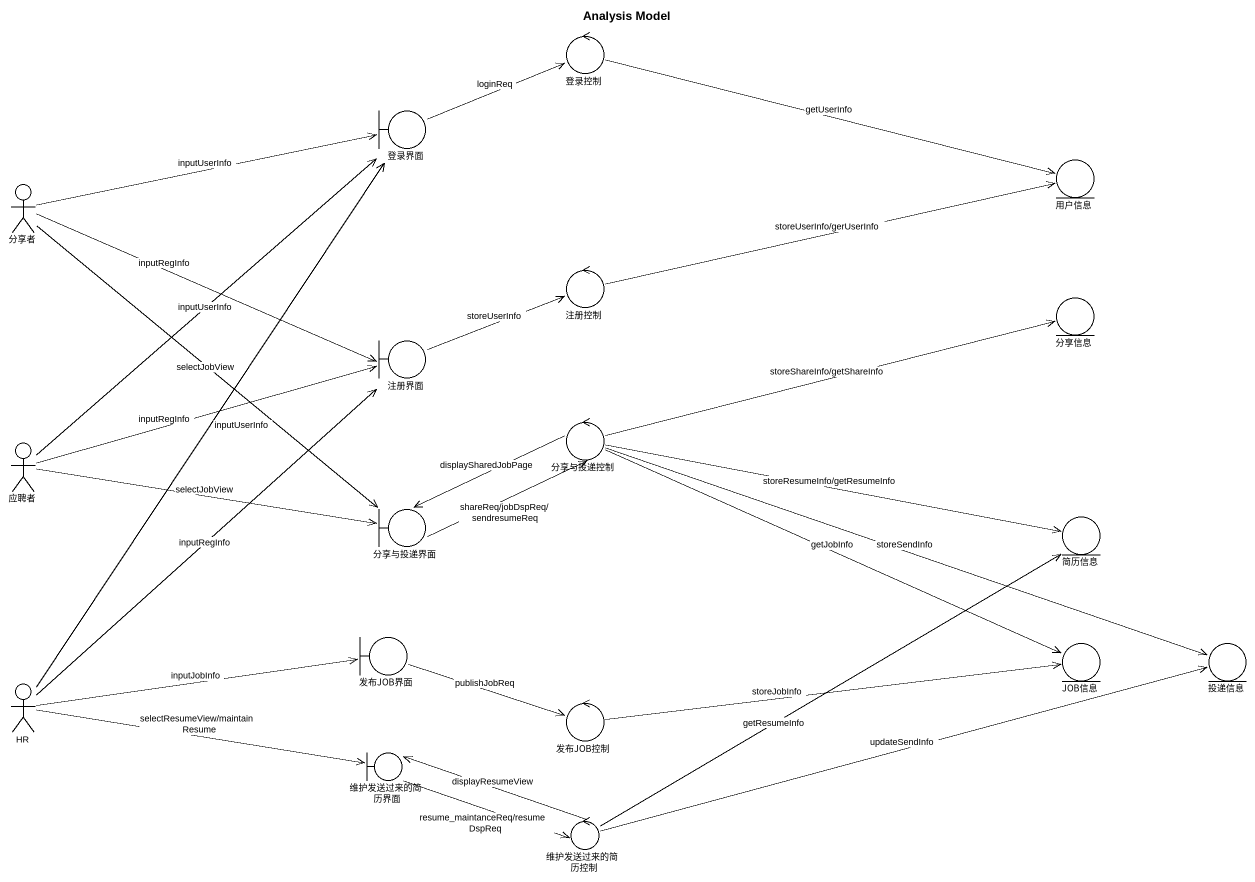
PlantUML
@startuml
title Analysis Model
control 登录控制
boundary 登录界面
entity 用户信息
actor 分享者
control 注册控制
entity 分享信息
boundary 注册界面
control 分享与投递控制
actor 应聘者
boundary 分享与投递界面
entity 简历信息
boundary 发布JOB界面
entity JOB信息
entity 投递信息
actor HR
control 发布JOB控制
boundary 维护发送过来的简历界面
control 维护发送过来的简历控制
登录控制 -right-> 用户信息 : getUserInfo
登录界面 -right-> 登录控制 : loginReq
分享者 -right-> 登录界面 : inputUserInfo
分享者 -right-> 注册界面 : inputRegInfo
分享者 --> 分享与投递界面 : selectJobView
注册控制 -right-> 用户信息 : storeUserInfo/gerUserInfo
注册界面 -right-> 注册控制 : storeUserInfo
分享与投递控制 -right-> 分享信息 : storeShareInfo/getShareInfo
分享与投递控制 -left-> 分享与投递界面 : displaySharedJobPage
分享与投递控制 -right-> 简历信息 : storeResumeInfo/getResumeInfo
分享与投递控制 -right-> JOB信息 : getJobInfo
分享与投递控制 -right-> 投递信息 : storeSendInfo
应聘者 -up-> 登录界面 : inputUserInfo
应聘者 -right-> 注册界面 : inputRegInfo
应聘者 -right-> 分享与投递界面 : selectJobView
分享与投递界面 -right-> 分享与投递控制 : shareReq/jobDspReq/sendresumeReq
发布JOB界面 -right-> 发布JOB控制 : publishJobReq
HR -up-> 登录界面 : inputUserInfo
HR -up-> 注册界面 : inputRegInfo
HR -right-> 发布JOB界面 : inputJobInfo
HR -right-> 维护发送过来的简历界面 : selectResumeView/maintainResume
发布JOB控制 -right-> JOB信息 : storeJobInfo
维护发送过来的简历界面 -right-> 维护发送过来的简历控制 : resume_maintanceReq/resumeDspReq
维护发送过来的简历控制 -up-> 简历信息 : getResumeInfo
维护发送过来的简历控制 -right-> 投递信息 : updateSendInfo
维护发送过来的简历控制 -left-> 维护发送过来的简历界面 : displayResumeView
@enduml
